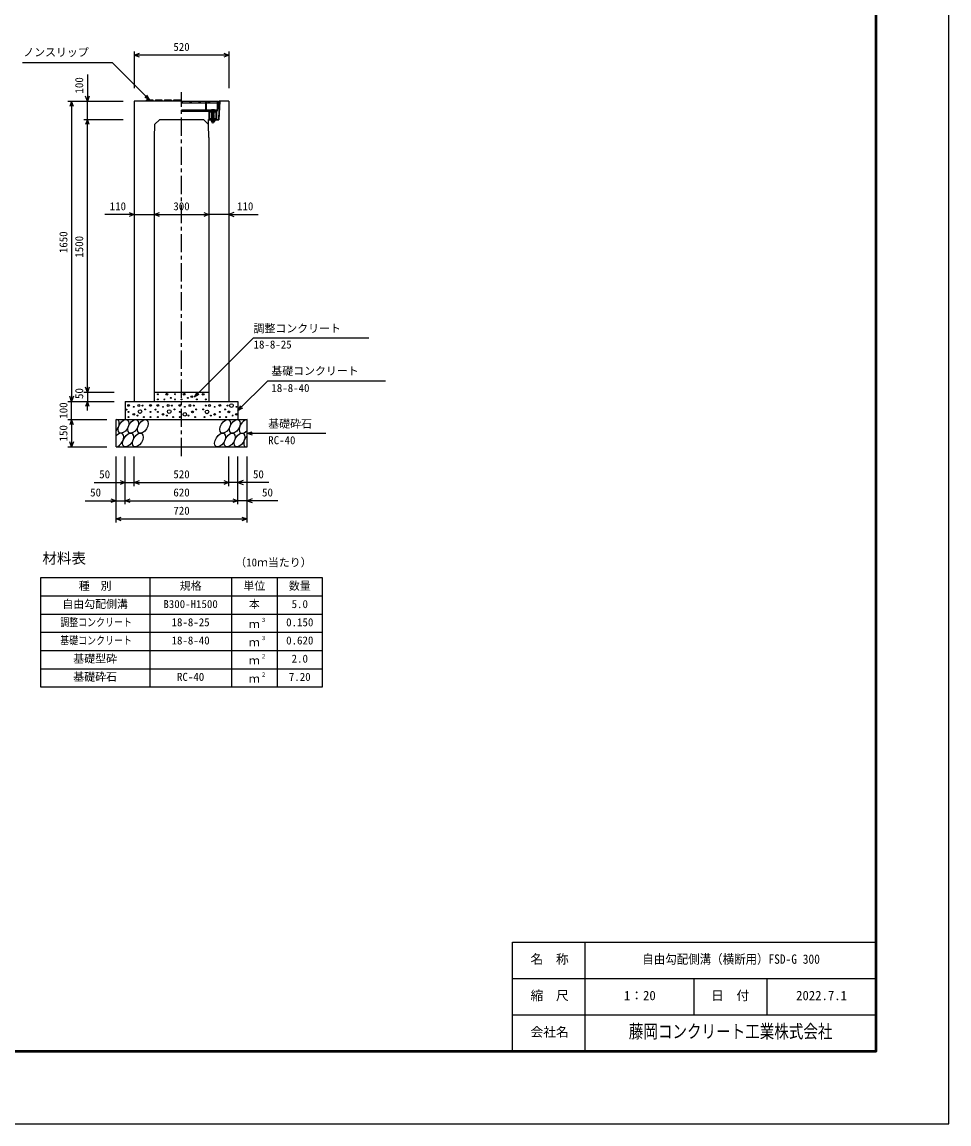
# Model space of a CAD drawing. Units: millimetres, scale not verified. Extents: x -16800 to 16800, y -5940 to 5940.
# Drawn here: x 11705 to 16800, y -5940 to 116 of the extents above; entities that cross this region are included whole.
import ezdxf
from ezdxf.enums import TextEntityAlignment as Align

# ---------------------------------------------------------------- set-up
doc = ezdxf.new("R2010")
doc.units = ezdxf.units.MM
doc.header["$LTSCALE"] = 20
doc.linetypes.add('CHAIN1', pattern=[8, 5, -1, 1, -1])
doc.linetypes.add('DOTTED', pattern=[1.75, 0.25, -1.5])
for name, color, linetype, lineweight in [('0-0_Defpoints', 5, 'Continuous', 25), ('0-1_OUTLINE', 3, 'Continuous', 25), ('0-2_TXT', 7, 'Continuous', 25), ('0-4_WAKU', 3, 'Continuous', 25), ('0-5_WAKU-LINE', 7, 'Continuous', 25), ('0-6_HATCH', 6, 'Continuous', 25), ('0-7_HYO2', 4, 'Continuous', 25), ('0-8_HYO', 3, 'Continuous', 25), ('0-9_DIM', 7, 'Continuous', 25)]:
    doc.layers.add(name, color=color, linetype=linetype, lineweight=lineweight)
doc.layers.add('0-3_WAKU-TXT', color=7, linetype='Continuous')
doc.styles.add('ＭＳ ゴシック', font='')
doc.styles.get('ＭＳ ゴシック').set_extended_font_data('MS Gothic')

msp = doc.modelspace()

# ---------------------------------------------------------------- linework, layer by layer
at = {"layer": '0-0_Defpoints'}
msp.add_lwpolyline([(0, -5940), (16800, -5940), (16800, 5940), (0, 5940)], close=True, dxfattribs=at)
at = {"layer": '0-1_OUTLINE'}
for p, q in [((12581.78, -318.79), (12321.78, -318.79)), ((12321.78, -318.79), (12321.78, -1968.79)), ((12841.78, -318.79), (12789.28, -318.79)), ((12841.78, -318.79), (12841.78, -1968.79)), ((12461.78, -418.79), (12433.58, -447)), ((12433.58, -447), (12431.78, -518.79)), ((12731.78, -518.79), (12729.99, -447)), ((12431.78, -518.79), (12431.78, -1968.79)), ((12731.78, -518.79), (12731.78, -1968.79)), ((12431.78, -1918.79), (12731.78, -1918.79)), ((12271.78, -1968.79), (12271.78, -2068.79)), ((12271.78, -1968.79), (12891.78, -1968.79)), ((12321.78, -1968.79), (12431.78, -1968.79)), ((12731.78, -1968.79), (12841.78, -1968.79)), ((12891.78, -1968.79), (12891.78, -2068.79)), ((12221.78, -2218.79), (12221.78, -2068.79)), ((12221.78, -2068.79), (12941.78, -2068.79)), ((12941.78, -2218.79), (12941.78, -2068.79)), ((12221.78, -2218.79), (12941.78, -2218.79))]:
    msp.add_line(p, q, dxfattribs=at)
msp.add_lwpolyline([(12461.78, -418.79), (12701.78, -418.79), (12729.99, -447)], dxfattribs=at)
at = {"layer": '0-4_WAKU'}
for p, q in [((14400, -4940), (16400, -4940)), ((14400, -5540), (14400, -4940))]:
    msp.add_line(p, q, dxfattribs=at)
at = {"layer": '0-4_WAKU', "lineweight": 50}
msp.add_lwpolyline([(400, -5540), (16400, -5540), (16400, 5540), (400, 5540)], close=True, dxfattribs=at)
at = {"layer": '0-5_WAKU-LINE'}
for p, q in [((14800, -5540), (14800, -4940)), ((14400, -5140), (16400, -5140)), ((15400, -5340), (15400, -5140)), ((15800, -5340), (15800, -5140)), ((14400, -5340), (16400, -5340))]:
    msp.add_line(p, q, dxfattribs=at)
at = {"layer": '0-6_HATCH'}
for p, q in [((12387.78, -312.29), (12386.78, -318.79)), ((12425.78, -312.29), (12387.78, -312.29)), ((12425.78, -312.29), (12426.78, -318.79)), ((12437.78, -312.29), (12436.78, -318.79)), ((12475.78, -312.29), (12437.78, -312.29)), ((12475.78, -312.29), (12476.78, -318.79)), ((12487.78, -312.29), (12486.78, -318.79)), ((12525.78, -312.29), (12487.78, -312.29)), ((12525.78, -312.29), (12526.78, -318.79)), ((12537.78, -312.29), (12536.78, -318.79)), ((12575.78, -312.29), (12537.78, -312.29)), ((12575.78, -312.29), (12576.78, -318.79)), ((12581.78, -318.79), (12784.28, -318.79)), ((12581.78, -326.79), (12712.78, -326.79)), ((12712.78, -318.79), (12712.78, -365.79)), ((12717.28, -318.79), (12717.28, -365.79)), ((12717.28, -326.79), (12778.28, -326.79)), ((12778.28, -318.79), (12778.28, -373.79)), ((12789.28, -318.79), (12784.28, -418.79)), ((12792.49, -318.79), (12787.33, -421.99)), ((12581.78, -365.79), (12778.28, -365.79)), ((12581.78, -373.79), (12778.28, -373.79)), ((12729.99, -447), (12729.28, -418.79)), ((12729.28, -418.79), (12784.28, -418.79)), ((12729.36, -421.99), (12787.33, -421.99)), ((12745.78, -366.29), (12743.78, -367.79)), ((12743.78, -373.79), (12743.78, -367.79)), ((12764.78, -373.79), (12743.78, -373.79)), ((12744.94, -421.99), (12744.08, -422.64)), ((12744.08, -422.64), (12744.08, -427.82)), ((12744.11, -367.52), (12745.78, -366.29)), ((12763.62, -421.99), (12744.94, -421.99)), ((12762.78, -366.29), (12745.78, -366.29)), ((12747.78, -373.79), (12760.78, -373.79)), ((12747.78, -374.79), (12748.78, -373.79)), ((12748.78, -375.79), (12747.78, -374.79)), ((12747.78, -376.79), (12748.78, -375.79)), ((12748.78, -377.79), (12747.78, -376.79)), ((12747.78, -378.79), (12748.78, -377.79)), ((12760.78, -377.79), (12747.78, -378.79)), ((12748.78, -379.79), (12747.78, -378.79)), ((12747.78, -380.79), (12748.78, -379.79)), ((12760.78, -379.79), (12747.78, -380.79)), ((12748.78, -381.79), (12747.78, -380.79)), ((12747.78, -382.79), (12748.78, -381.79)), ((12760.78, -381.79), (12747.78, -382.79)), ((12748.78, -383.79), (12747.78, -382.79)), ((12747.78, -384.79), (12748.78, -383.79)), ((12760.78, -383.79), (12747.78, -384.79)), ((12748.78, -385.79), (12747.78, -384.79)), ((12760.78, -385.79), (12747.78, -386.79)), ((12747.78, -386.79), (12748.78, -385.79)), ((12760.78, -387.79), (12747.78, -388.79)), ((12748.78, -389.79), (12747.78, -388.79)), ((12760.78, -389.79), (12747.78, -390.79)), ((12747.78, -390.79), (12748.78, -389.79)), ((12748.78, -391.79), (12747.78, -390.79)), ((12760.78, -391.79), (12747.78, -392.79)), ((12747.78, -392.79), (12748.78, -391.79)), ((12748.78, -393.79), (12747.78, -392.79)), ((12760.78, -393.79), (12747.78, -394.79)), ((12747.78, -394.79), (12748.78, -393.79)), ((12748.78, -395.79), (12747.78, -394.79)), ((12760.78, -395.79), (12747.78, -396.79)), ((12747.78, -396.79), (12748.78, -395.79)), ((12748.78, -397.79), (12747.78, -396.79)), ((12760.78, -397.79), (12747.78, -398.79)), ((12747.78, -398.79), (12748.78, -397.79)), ((12748.78, -399.79), (12747.78, -398.79)), ((12760.78, -399.79), (12747.78, -400.79)), ((12747.78, -400.79), (12748.78, -399.79)), ((12748.78, -401.79), (12747.78, -400.79)), ((12760.78, -401.79), (12747.78, -402.79)), ((12747.78, -402.79), (12748.78, -401.79)), ((12748.78, -403.79), (12747.78, -402.79)), ((12760.78, -403.79), (12747.78, -404.79)), ((12747.78, -404.79), (12748.78, -403.79)), ((12748.78, -405.79), (12747.78, -404.79)), ((12760.78, -405.79), (12747.78, -406.79)), ((12747.78, -406.79), (12748.78, -405.79)), ((12748.78, -407.79), (12747.78, -406.79)), ((12760.78, -407.79), (12747.78, -408.79)), ((12747.78, -408.79), (12748.78, -407.79)), ((12748.78, -409.79), (12747.78, -408.79)), ((12760.78, -409.79), (12747.78, -410.79)), ((12747.78, -410.79), (12748.78, -409.79)), ((12748.78, -411.79), (12747.78, -410.79)), ((12760.78, -411.79), (12747.78, -412.79)), ((12747.78, -412.79), (12748.78, -411.79)), ((12748.78, -413.79), (12747.78, -412.79)), ((12760.78, -413.79), (12747.78, -414.79)), ((12747.78, -414.79), (12748.78, -413.79)), ((12748.78, -415.79), (12747.78, -414.79)), ((12747.79, -416.79), (12748.79, -415.79)), ((12748.79, -417.79), (12747.79, -416.79)), ((12747.79, -418.79), (12748.79, -417.79)), ((12748.79, -419.79), (12747.79, -418.79)), ((12747.79, -420.79), (12748.79, -419.79)), ((12748.79, -421.79), (12747.79, -420.79)), ((12748.6, -421.99), (12748.79, -421.8)), ((12748.6, -421.99), (12760.6, -421.99)), ((12748.78, -373.79), (12748.78, -367.79)), ((12749.18, -422.64), (12749.18, -427.82)), ((12759.39, -422.64), (12759.39, -427.82)), ((12759.78, -373.79), (12759.78, -367.79)), ((12759.78, -374.79), (12760.78, -373.79)), ((12760.78, -375.79), (12759.78, -374.79)), ((12759.78, -378.79), (12760.78, -377.79)), ((12760.78, -379.79), (12759.78, -378.79)), ((12759.78, -380.79), (12760.78, -379.79)), ((12760.78, -381.79), (12759.78, -380.79)), ((12759.78, -382.79), (12760.78, -381.79)), ((12760.78, -383.79), (12759.78, -382.79)), ((12759.78, -386.79), (12760.78, -385.79)), ((12760.78, -387.79), (12759.78, -386.79)), ((12759.78, -388.79), (12760.78, -387.79)), ((12760.78, -389.79), (12759.78, -388.79)), ((12759.78, -390.79), (12760.78, -389.79)), ((12759.78, -390.79), (12760.78, -391.79)), ((12759.78, -392.79), (12760.78, -391.79)), ((12759.78, -392.79), (12760.78, -393.79)), ((12759.78, -394.79), (12760.78, -393.79)), ((12759.78, -394.79), (12760.78, -395.79)), ((12759.78, -396.79), (12760.78, -395.79)), ((12759.78, -396.79), (12760.78, -397.79)), ((12759.78, -398.79), (12760.78, -397.79)), ((12759.78, -398.79), (12760.78, -399.79)), ((12759.78, -400.79), (12760.78, -399.79)), ((12759.78, -400.79), (12760.78, -401.79)), ((12759.78, -402.79), (12760.78, -401.79)), ((12759.78, -402.79), (12760.78, -403.79)), ((12759.78, -404.79), (12760.78, -403.79)), ((12759.78, -404.79), (12760.78, -405.79)), ((12759.78, -406.79), (12760.78, -405.79)), ((12759.78, -406.79), (12760.78, -407.79)), ((12759.78, -408.79), (12760.78, -407.79)), ((12759.78, -408.79), (12760.78, -409.79)), ((12759.78, -410.79), (12760.78, -409.79)), ((12759.78, -410.79), (12760.78, -411.79)), ((12759.78, -412.79), (12760.78, -411.79)), ((12759.78, -412.79), (12760.79, -413.79)), ((12759.78, -414.79), (12760.78, -413.79)), ((12759.78, -414.79), (12760.79, -415.79)), ((12759.79, -416.79), (12760.79, -415.79)), ((12759.79, -416.79), (12760.79, -417.79)), ((12759.79, -418.79), (12760.79, -417.79)), ((12759.79, -418.79), (12760.79, -419.79)), ((12759.79, -420.79), (12760.79, -419.79)), ((12759.79, -420.79), (12760.79, -421.8)), ((12760.6, -421.99), (12760.79, -421.8)), ((12764.46, -367.52), (12762.78, -366.29)), ((12763.62, -421.99), (12764.49, -422.64)), ((12764.49, -422.64), (12764.49, -427.82)), ((12764.78, -373.79), (12764.78, -367.79)), ((12745.77, -428.79), (12744.08, -427.82)), ((12745.77, -429.12), (12745.77, -428.79)), ((12762.8, -428.79), (12745.77, -428.79)), ((12762.8, -429.12), (12745.77, -429.12)), ((12762.8, -428.79), (12764.49, -427.82)), ((12762.8, -429.12), (12762.8, -428.79))]:
    msp.add_line(p, q, dxfattribs=at)
at = {"layer": '0-6_HATCH', "linetype": 'DOTTED'}
for p, q in [((12760.78, -373.79), (12747.78, -374.79)), ((12760.78, -375.79), (12747.78, -376.79)), ((12760.79, -415.79), (12747.79, -416.79)), ((12760.79, -417.79), (12747.79, -418.79)), ((12760.79, -419.79), (12747.79, -420.79))]:
    msp.add_line(p, q, dxfattribs=at)
at = {"layer": '0-6_HATCH'}
for points in [[(12584.78, -318.79), (12584.78, -324.79), (12581.78, -324.79)], [(12634.78, -318.79), (12634.78, -324.79), (12628.78, -324.79), (12628.78, -318.79)], [(12684.78, -318.79), (12684.78, -324.79), (12678.78, -324.79), (12678.78, -318.79)], [(12734.78, -318.79), (12734.78, -324.79), (12728.78, -324.79), (12728.78, -318.79)], [(12778.28, -362.79), (12781.28, -362.79), (12784.28, -318.79)], [(12747.78, -388.79), (12748.78, -387.79), (12747.78, -386.79)], [(12760.78, -377.79), (12759.78, -376.79), (12760.78, -375.79)], [(12760.78, -385.79), (12759.78, -384.79), (12760.78, -383.79)]]:
    msp.add_lwpolyline(points, dxfattribs=at)
for points in [[(12774.28, -373.79), (12774.28, -418.79), (12734.28, -418.79), (12734.28, -373.79)], [(12771.08, -376.99), (12771.08, -415.59), (12737.48, -415.59), (12737.48, -376.99)]]:
    msp.add_lwpolyline(points, close=True, dxfattribs=at)
for centre, radius in [((12451.28, -1929.48), 2.5), ((12501.18, -1929.48), 5), ((12545.75, -1929.48), 2.5), ((12595.66, -1929.48), 5), ((12637.71, -1942.61), 5), ((12665.75, -1929.48), 2.5), ((12700.92, -1929.76), 5), ((12290.85, -1990.74), 5), ((12318.89, -1998.62), 2.5), ((12346.92, -1991.61), 5), ((12367.95, -1991.61), 2.5), ((12410.85, -1990.74), 5), ((12451.75, -1990.74), 5), ((12451.28, -1957.49), 2.5), ((12479.79, -1998.62), 2.5), ((12487.17, -1957.49), 2.5), ((12507.82, -1991.61), 5), ((12522.21, -1949.61), 2.5), ((12528.86, -1991.61), 2.5), ((12545.75, -1957.49), 2.5), ((12571.75, -1990.74), 5), ((12581.64, -1957.49), 2.5), ((12599.79, -1998.62), 2.5), ((12616.69, -1949.61), 2.5), ((12627.82, -1991.61), 5), ((12648.86, -1991.61), 2.5), ((12665.75, -1957.49), 2.5), ((12714.71, -1991.61), 2.5), ((12714.94, -1957.78), 2.5), ((12735.74, -1991.61), 5), ((12763.78, -1998.62), 2.5), ((12791.82, -1990.74), 5), ((12834.71, -1991.61), 2.5), ((12855.74, -1991.61), 10), ((12883.78, -1998.62), 2.5), ((12278.43, -2013.53), 2.5), ((12290.85, -2026.63), 2.5), ((12290.85, -2054.64), 2.5), ((12318.89, -2039.76), 5), ((12339.91, -2046.77), 2.5), ((12353.46, -2024.63), 10), ((12374.96, -2054.64), 2.5), ((12381.97, -2012.62), 2.5), ((12410.85, -2026.63), 2.5), ((12410.85, -2054.64), 2.5), ((12439.33, -2013.53), 2.5), ((12451.75, -2026.63), 2.5), ((12451.75, -2054.64), 2.5), ((12479.79, -2039.76), 5), ((12500.82, -2046.77), 2.5), ((12514.36, -2024.63), 10), ((12535.86, -2054.64), 2.5), ((12542.87, -2012.62), 2.5), ((12571.75, -2026.63), 2.5), ((12571.75, -2054.64), 2.5), ((12599.79, -2039.76), 10), ((12620.82, -2046.77), 2.5), ((12641.84, -2026.63), 5), ((12655.86, -2054.64), 2.5), ((12662.87, -2012.62), 2.5), ((12700.69, -2012.62), 2.5), ((12707.7, -2054.64), 2.5), ((12721.72, -2026.63), 10), ((12742.75, -2046.77), 2.5), ((12763.78, -2039.76), 5), ((12791.82, -2026.63), 2.5), ((12791.82, -2054.64), 2.5), ((12820.69, -2012.62), 2.5), ((12827.7, -2054.64), 2.5), ((12841.72, -2026.63), 5), ((12862.75, -2046.77), 2.5), ((12883.78, -2039.76), 5)]:
    msp.add_circle(centre, radius, dxfattribs=at)
for centre, radius, start, end in [((12746.28, -370.42), 3.62, 46.39563, 133.60437), ((12746.63, -427.34), 5.35, 61.49832, 118.50684), ((12754.28, -382.42), 15.62, 69.39075, 110.60925), ((12754.28, -442.41), 20.42, 75.52621, 104.47362), ((12761.94, -427.34), 5.35, 61.49231, 118.50169), ((12762.28, -370.42), 3.62, 46.39563, 133.60437), ((12746.63, -423.12), 5.35, 241.49843, 298.50089), ((12754.28, -429.12), 8.19, 180, 359.99995), ((12754.28, -408.05), 20.42, 255.52638, 284.47374), ((12761.94, -423.12), 5.35, 241.49989, 298.5)]:
    msp.add_arc(centre, radius, start, end, dxfattribs=at)
for centre, start_param, end_param in [((12209.42, -2106.3), 4.385593, 6.6745444), ((12927.92, -2106.3), 0.3357715, 4.4411806), ((12234.74, -2181.29), 3.5111464, 7.548991), ((12953.25, -2181.29), 1.2110787, 3.5658734)]:
    msp.add_ellipse(centre, major_axis=(21.81, 35.31), ratio=0.5792, start_param=start_param, end_param=end_param, dxfattribs=at)
for centre in [(12262.63, -2106.3), (12315.84, -2106.3), (12369.04, -2106.3), (12821.51, -2106.3), (12874.72, -2106.3), (12287.95, -2181.29), (12341.16, -2181.29), (12793.62, -2181.29), (12846.83, -2181.29), (12900.04, -2181.29)]:
    msp.add_ellipse(centre, major_axis=(21.81, 35.31), ratio=0.5792, dxfattribs=at)
at = {"layer": '0-7_HYO2'}
for p, q in [((11806.78, -3137.75), (13356.78, -3137.75)), ((11806.78, -3237.75), (13356.78, -3237.75)), ((11806.78, -3337.75), (13356.78, -3337.75)), ((11806.78, -3437.75), (13356.78, -3437.75))]:
    msp.add_line(p, q, dxfattribs=at)
at = {"layer": '0-8_HYO'}
for p, q in [((12406.78, -2937.75), (12406.78, -3537.75)), ((12856.78, -2937.75), (12856.78, -3537.75)), ((13106.78, -2937.75), (13106.78, -3537.75)), ((11806.78, -3037.75), (13356.78, -3037.75))]:
    msp.add_line(p, q, dxfattribs=at)
msp.add_lwpolyline([(11806.78, -3537.75), (13356.78, -3537.75), (13356.78, -2937.75), (11806.78, -2937.75)], close=True, dxfattribs=at)
at = {"layer": '0-9_DIM'}
for p, q in [((12321.78, -45.58), (12321.78, -247.32)), ((12841.78, -45.58), (12841.78, -247.32)), ((11707.68, -105.25), (12199.75, -105.25)), ((12406.78, -312.29), (12199.75, -105.25)), ((12841.78, -65.58), (12321.78, -65.58)), ((12064.25, -171.63), (12064.25, -318.79)), ((12406.78, -312.29), (12380.8, -297.29)), ((12406.78, -312.29), (12391.78, -286.31)), ((11957.58, -318.79), (12260.91, -318.79)), ((11977.58, -318.79), (11977.58, -1968.79)), ((12064.25, -418.79), (12064.25, -318.79)), ((12044.25, -418.79), (12260.91, -418.79)), ((12064.25, -1918.79), (12064.25, -418.79)), ((12321.78, -941.35), (12161.01, -941.35)), ((12321.78, -941.35), (12431.78, -941.35)), ((12431.78, -941.35), (12731.78, -941.35)), ((12841.78, -941.35), (12731.78, -941.35)), ((12841.78, -941.35), (13002.55, -941.35)), ((12653.1, -1943.79), (12977.57, -1619.33)), ((12977.57, -1619.33), (13611.92, -1619.33)), ((13055.44, -1855.14), (12891.78, -2018.79)), ((13055.44, -1855.14), (13702.31, -1855.14)), ((12044.25, -1918.79), (12210.91, -1918.79)), ((12064.25, -1918.79), (12064.25, -1968.79)), ((12653.1, -1943.79), (12668.1, -1917.81)), ((12653.1, -1943.79), (12679.08, -1928.79)), ((11957.58, -1968.79), (12210.91, -1968.79)), ((11977.58, -2068.79), (11977.58, -1968.79)), ((12064.25, -2018.79), (12064.25, -1968.79)), ((12891.78, -2018.79), (12906.78, -1992.81)), ((12891.78, -2018.79), (12917.76, -2003.79)), ((11957.58, -2068.79), (12171.78, -2068.79)), ((11977.58, -2068.79), (11977.58, -2218.79)), ((12941.78, -2143.79), (12970.76, -2136.03)), ((12941.78, -2143.79), (13375.1, -2143.79)), ((12941.78, -2143.79), (12970.76, -2151.56)), ((11957.58, -2218.79), (12171.78, -2218.79)), ((12221.78, -2634.3), (12221.78, -2271.96)), ((12271.78, -2534.3), (12271.78, -2271.96)), ((12321.78, -2434.3), (12321.78, -2271.96)), ((12841.78, -2434.3), (12841.78, -2271.96)), ((12891.78, -2534.3), (12891.78, -2271.96)), ((12941.78, -2634.3), (12941.78, -2271.96)), ((12101.78, -2414.3), (12321.78, -2414.3)), ((12321.78, -2414.3), (12841.78, -2414.3)), ((13061.78, -2414.3), (12841.78, -2414.3)), ((12051.78, -2514.3), (12271.78, -2514.3)), ((12271.78, -2514.3), (12891.78, -2514.3)), ((13111.78, -2514.3), (12891.78, -2514.3)), ((12221.78, -2614.3), (12941.78, -2614.3))]:
    msp.add_line(p, q, dxfattribs=at)
at = {"layer": '0-9_DIM', "linetype": 'CHAIN1'}
msp.add_line((12581.78, -2268.79), (12581.78, -268.79), dxfattribs=at)
at = {"layer": '0-9_DIM'}
for points in [[(12350.01, -75.84), (12321.82, -65.58), (12350.01, -55.32)], [(12813.63, -55.32), (12841.82, -65.58), (12813.63, -75.84)], [(12074.51, -290.6), (12064.25, -318.79), (12053.99, -290.6)], [(11987.84, -346.98), (11977.58, -318.79), (11967.32, -346.98)], [(12074.51, -446.98), (12064.25, -418.79), (12053.99, -446.98)], [(12293.59, -931.09), (12321.78, -941.35), (12293.59, -951.61)], [(12459.97, -951.61), (12431.78, -941.35), (12459.97, -931.09)], [(12703.59, -931.09), (12731.78, -941.35), (12703.59, -951.61)], [(12869.97, -931.09), (12841.78, -941.35), (12869.97, -951.61)], [(12074.51, -1890.6), (12064.25, -1918.79), (12053.99, -1890.6)], [(11987.84, -1940.6), (11977.58, -1968.79), (11967.32, -1940.6)], [(12074.51, -1996.98), (12064.25, -1968.79), (12053.99, -1996.98)], [(11987.84, -2096.98), (11977.58, -2068.79), (11967.32, -2096.98)], [(11987.84, -2190.6), (11977.58, -2218.79), (11967.32, -2190.6)], [(12243.59, -2404.04), (12271.78, -2414.3), (12243.59, -2424.57)], [(12349.97, -2424.57), (12321.78, -2414.3), (12349.97, -2404.04)], [(12813.59, -2404.04), (12841.78, -2414.3), (12813.59, -2424.57)], [(12919.97, -2404.04), (12891.78, -2414.3), (12919.97, -2424.57)], [(12193.59, -2504.04), (12221.78, -2514.3), (12193.59, -2524.57)], [(12299.97, -2524.57), (12271.78, -2514.3), (12299.97, -2504.04)], [(12863.59, -2504.04), (12891.78, -2514.3), (12863.59, -2524.57)], [(12969.97, -2504.04), (12941.78, -2514.3), (12969.97, -2524.57)], [(12249.97, -2624.57), (12221.78, -2614.3), (12249.97, -2604.04)], [(12913.59, -2604.04), (12941.78, -2614.3), (12913.59, -2624.57)]]:
    msp.add_lwpolyline(points, dxfattribs=at)

# ---------------------------------------------------------------- texts
at = {"layer": '0-2_TXT', "style": 'ＭＳ ゴシック'}
for s, height, p in [('材料表', 58.65, (11816.78, -2877.75)), ('（10ｍ当たり）', 43.99, (12876.78, -2888.75)), ('種\u3000別', 43.99, (12016.78, -3017.75)), ('規格', 43.99, (12571.78, -3017.75)), ('単位', 43.99, (12921.78, -3017.75)), ('数量', 43.99, (13171.78, -3017.75)), ('自由勾配側溝', 43.99, (11926.78, -3117.75)), ('B300-H1500', 43.99, (12481.78, -3117.75)), ('本', 43.99, (12951.78, -3117.75)), ('5.0', 43.99, (13186.78, -3117.75)), ('18-8-25', 43.99, (12526.78, -3217.75)), ('ｍ', 43.99, (12951.78, -3227.75)), ('３', 21.99, (13017.32, -3187.38)), ('0.150', 43.99, (13156.78, -3217.75)), ('18-8-40', 43.99, (12526.78, -3317.75)), ('３', 21.99, (13017.32, -3287.38)), ('0.620', 43.99, (13156.78, -3317.75)), ('ｍ', 43.99, (12951.78, -3327.75)), ('基礎型砕', 43.99, (11986.78, -3417.75)), ('ｍ', 43.99, (12951.78, -3427.75)), ('２', 21.99, (13017.32, -3387.38)), ('2.0', 43.99, (13186.78, -3417.75)), ('基礎砕石', 43.99, (11986.78, -3517.75)), ('RC-40', 43.99, (12556.78, -3517.75)), ('ｍ', 43.99, (12951.78, -3527.75)), ('２', 21.99, (13017.32, -3487.38)), ('7.20', 43.99, (13171.78, -3517.75))]:
    msp.add_text(s, height=height, dxfattribs=at).set_placement(p, align=Align.BOTTOM_LEFT)
at = {"layer": '0-2_TXT', "style": 'ＭＳ ゴシック', "width": 0.8}
for s, p in [('調整コンクリート', (11914.78, -3217.75)), ('基礎コンクリート', (11914.78, -3317.75))]:
    msp.add_text(s, height=43.99, dxfattribs=at).set_placement(p, align=Align.BOTTOM_LEFT)
at = {"layer": '0-3_WAKU-TXT', "style": 'ＭＳ ゴシック'}
for s, p in [('名\u3000称', (14499.9, -5075)), ('縮\u3000尺', (14499.9, -5275)), ('日\u3000付', (15491.89, -5275)), ('1：20', (15013.5, -5275)), ('2022.7.1', (15960, -5275)), ('会社名', (14499.9, -5475))]:
    msp.add_text(s, height=51.32, dxfattribs=at).set_placement(p, align=Align.BOTTOM_LEFT)
for s, height, width, p in [('自由勾配側溝（横断用）FSD-G 300', 51.32, 0.9, (15114.75, -5075)), ('藤岡コンクリート工業株式会社', 73.31, 0.8, (15040, -5490))]:
    msp.add_text(s, height=height, dxfattribs=dict(at, width=width)).set_placement(p, align=Align.BOTTOM_LEFT)
at = {"layer": '0-9_DIM', "style": 'ＭＳ ゴシック'}
for s, p in [('520', (12536.78, -55.58)), ('ノンスリップ', (11711.53, -85.07)), ('110', (12186.86, -931.35)), ('300', (12536.71, -931.35)), ('110', (12886.7, -931.35)), ('調整コンクリート', (12977.57, -1602.9)), ('18-8-25', (12977.57, -1691.18)), ('基礎コンクリート', (13075.44, -1836.4)), ('18-8-40', (13075.44, -1930.22)), ('基礎砕石', (13058.1, -2126.62)), ('RC-40', (13058.1, -2217.31)), ('50', (12129.34, -2404.3)), ('520', (12536.78, -2404.3)), ('50', (12974.22, -2404.3)), ('50', (12079.34, -2504.3)), ('620', (12536.78, -2504.3)), ('50', (13024.22, -2504.3)), ('720', (12536.78, -2604.3))]:
    msp.add_text(s, height=43.99, dxfattribs=at).set_placement(p, align=Align.BOTTOM_LEFT)
for s, p in [('100', (12054.25, -276.7)), ('1650', (11967.58, -1153.79)), ('1500', (12054.25, -1178.79)), ('50', (12054.25, -1955.46)), ('100', (11967.58, -2063.79)), ('150', (11967.58, -2188.79))]:
    msp.add_text(s, height=43.99, rotation=90, dxfattribs=at).set_placement(p, align=Align.BOTTOM_LEFT)

doc.saveas('drawing.dxf')
